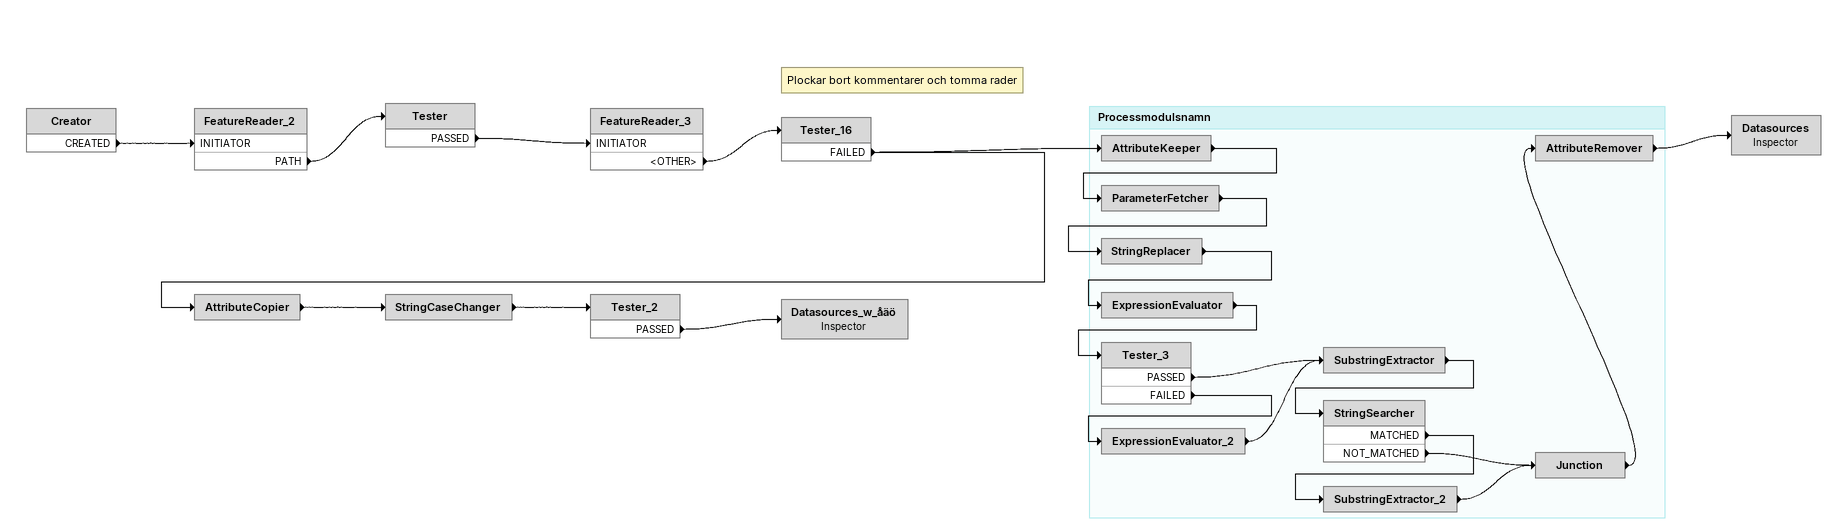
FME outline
Creator
    CREATED -> FeatureReader_2 [INITIATOR]
FeatureReader_2
    PATH -> Tester
Tester
    PASSED -> FeatureReader_3 [INITIATOR]
FeatureReader_3
    <OTHER> -> Tester_16
Note: Plockar bort kommentarer och tomma rader
Tester_16
    FAILED -> AttributeCopier
    FAILED -> AttributeKeeper
Datasources: Inspector
AttributeCopier
    -> StringCaseChanger
StringCaseChanger
    -> Tester_2
Tester_2
    PASSED -> Datasources_w_åäö
Datasources_w_åäö: Inspector

Bookmark: Processmodulsnamn
AttributeKeeper
    -> ParameterFetcher
ParameterFetcher
    -> StringReplacer
StringReplacer
    -> ExpressionEvaluator
ExpressionEvaluator
    -> Tester_3
Tester_3
    PASSED -> SubstringExtractor
    FAILED -> ExpressionEvaluator_2
ExpressionEvaluator_2
    -> SubstringExtractor
SubstringExtractor
    -> StringSearcher
StringSearcher
    MATCHED -> SubstringExtractor_2
    NOT_MATCHED -> Junction
SubstringExtractor_2
    -> Junction
Junction
    -> AttributeRemover
AttributeRemover
    -> Datasources
